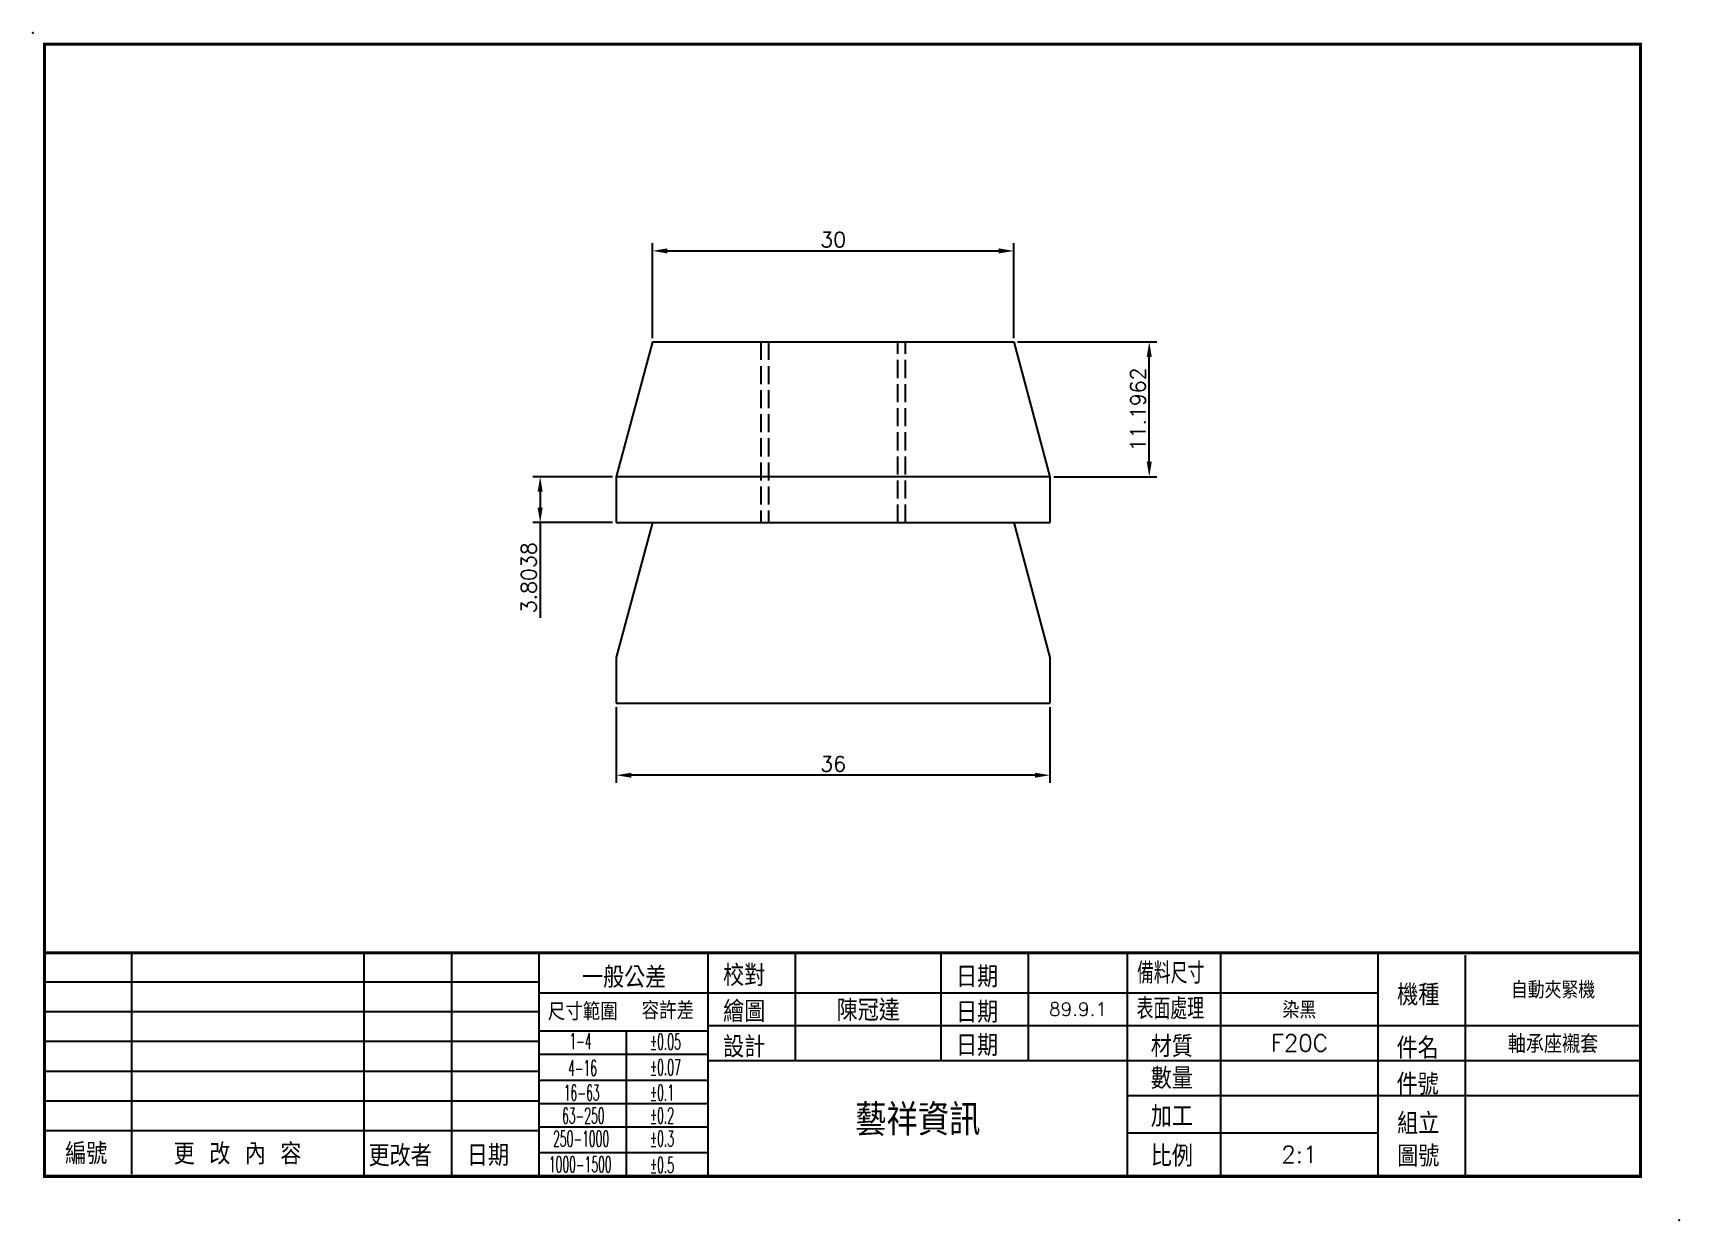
# Model space of a CAD drawing. Extents: x 779 to 916, y 1229 to 1327.
import ezdxf
from ezdxf.enums import TextEntityAlignment as Align

# ---------------------------------------------------------------- set-up
doc = ezdxf.new("R2010")
doc.units = 0
doc.header["$LTSCALE"] = 0.5
doc.header["$MEASUREMENT"] = 0
doc.linetypes.add('DASHED', pattern=[4, 3, -1])
doc.layers.get('0').update_dxf_attribs({"linetype": 'CONTINUOUS'})
doc.layers.get('DEFPOINTS').update_dxf_attribs({"linetype": 'CONTINUOUS'})
for name, color, linetype in [('BORDER', 7, 'CONTINUOUS'), ('DIM', 2, 'CONTINUOUS'), ('SHEET', 7, 'CONTINUOUS')]:
    doc.layers.add(name, color=color, linetype=linetype)
doc.styles.add('CHINA', font='romans.shx', dxfattribs={"bigfont": 'chineset.shx'})
doc.styles.add('ROMANS', font='romans', dxfattribs={"width": 0.5})
doc.styles.get("Standard").update_dxf_attribs({"font": 'txt.shx', "bigfont": 'chineset.shx'})
doc.dimstyles.get("Standard").update_dxf_attribs({"dimtxt": 0.18, "dimasz": 0.18, "dimexe": 0.18, "dimexo": 0.0625, "dimgap": 0.09, "dimtad": 0, "dimtih": 1, "dimtoh": 1, "dimdec": 4, "dimzin": 0, "dimtxsty": 'STANDARD', "dimcen": 0.09, "dimazin": 3, "dimtfac": 1, "dimtdec": 4, "dimtofl": 0, "dimtmove": 0, "dimatfit": 3, "dimtolj": 1, "dimtzin": 0})

# ---------------------------------------------------------------- blocks, each defined once
blk = doc.blocks.new('A4')
for p in [(-134.41, 77.3), (138.88, -119.82)]:
    blk.add_point(p)
at = {"layer": 'SHEET'}
for p, q in [((-117.99, -112.19), (-117.99, -75.44)), ((-79.39, -112.56), (-79.39, -75.44)), ((-64.88, -112.56), (-64.88, -75.44)), ((-50.37, -112.56), (-50.37, -75.44)), ((-22.32, -112.56), (-22.32, -75.44)), ((-7.82, -93.33), (-7.82, -75.44)), ((16.36, -93.33), (16.36, -75.44)), ((30.87, -93.33), (30.87, -75.44)), ((47.31, -112.56), (47.31, -75.44)), ((62.79, -112.56), (62.79, -75.44)), ((88.9, -112.56), (88.9, -75.44)), ((103.41, -112.56), (103.41, -75.81)), ((-132.5, -80.27), (-50.37, -80.27)), ((-50.37, -82.1), (88.9, -82.1)), ((-132.5, -85.2), (-50.37, -85.2)), ((-132.5, -90.14), (-50.37, -90.14)), ((-50.37, -88.39), (-22.32, -88.39)), ((-35.86, -112.56), (-35.86, -88.39)), ((-22.32, -87.52), (132.5, -87.52)), ((-50.37, -92.25), (-22.32, -92.25)), ((-132.5, -95.07), (-50.37, -95.07)), ((-22.32, -93.33), (132.5, -93.33)), ((-50.37, -96.61), (-22.32, -96.61)), ((-132.5, -100), (-50.37, -100)), ((-50.37, -100.48), (-22.32, -100.48)), ((47.31, -99.13), (132.5, -99.13)), ((-132.5, -104.93), (-50.37, -104.93)), ((-50.37, -104.34), (-22.32, -104.34)), ((47.31, -105.31), (88.9, -105.31)), ((-50.37, -108.59), (-22.32, -108.59))]:
    blk.add_line(p, q, dxfattribs=at)
at = {"layer": 'SHEET', "const_width": 0.5}
blk.add_lwpolyline([(-132.5, -112.56), (-132.5, 75.44), (132.5, 75.44), (132.5, -112.56)], close=True, dxfattribs=at)
blk.add_lwpolyline([(-132.5, -75.44), (132.5, -75.44)], dxfattribs=at)
at = {"layer": 'SHEET', "color": 2, "style": 'CHINA'}
blk.add_text('一般公差', height=3.5, dxfattribs=at).set_placement((-36.25, -79.33), align=Align.MIDDLE)
for s, height, p in [('校對', 3.5, (-19.82, -80.96)), ('日期', 3.5, (18.84, -81.18)), ('機種', 3.5, (92.08, -84.19)), ('尺寸範圍', 2.901, (-48.93, -86.66)), ('容許差', 2.901, (-33.34, -86.48)), ('繪圖', 3.5, (-19.82, -86.95)), ('日期', 3.5, (18.84, -87.06)), ('設計', 3.5, (-19.82, -92.82)), ('日期', 3.5, (18.84, -92.58)), ('材質', 3.5, (51.17, -92.74)), ('件名', 3.5, (91.98, -93.02)), ('數量', 3.5, (51.17, -98.05)), ('件號', 3.5, (91.98, -99.02)), ('加工', 3.5, (51.17, -104.35)), ('組立', 3.5, (92.08, -105.55)), ('編號', 3.5, (-129.06, -110.55)), ('更 改 內 容', 3.5, (-111.03, -110.59)), ('更改者', 3.5, (-78.7, -110.9)), ('日期', 3.5, (-62.36, -110.83)), ('比例', 3.5, (51.17, -110.93)), ('圖號', 3.5, (92.08, -110.97))]:
    blk.add_text(s, height=height, dxfattribs=at).set_placement(p)
at = {"layer": 'SHEET', "color": 2}
for s, height, style, width, p in [('備料尺寸', 3.5, 'CHINA', 0.8, (48.88, -80.56)), ('表面處理', 3.5, 'CHINA', 0.8, (48.82, -86.47)), ('1-4', 2.611, 'ROMANS', 0.5, (-45.35, -91.42)), ('%%p0.05', 2.611, 'ROMANS', 0.5, (-32, -91.52)), ('4-16', 2.611, 'ROMANS', 0.5, (-45.57, -95.88)), ('%%p0.07', 2.611, 'ROMANS', 0.5, (-32, -95.75)), ('16-63', 2.611, 'ROMANS', 0.5, (-46.27, -99.99)), ('%%p0.1', 2.611, 'ROMANS', 0.5, (-32, -99.98)), ('63-250', 2.611, 'ROMANS', 0.5, (-46.56, -103.81)), ('%%p0.2', 2.611, 'ROMANS', 0.5, (-32, -103.78)), ('250-1000', 2.611, 'ROMANS', 0.5, (-48.04, -107.62)), ('%%p0.3', 2.611, 'ROMANS', 0.5, (-32, -107.59)), ('1000-1500', 2.611, 'ROMANS', 0.5, (-48.75, -111.87)), ('%%p0.5', 2.611, 'ROMANS', 0.5, (-32, -111.98))]:
    blk.add_text(s, height=height, dxfattribs=dict(at, style=style, width=width)).set_placement(p)
blk = doc.blocks.new('A4TZT')
at = {"layer": 'DIM', "color": 2, "linetype": 'CONTINUOUS', "style": 'CHINA'}
for tag, height, p in [('ITEM', 2.8, (117.95, -81.48)), ('DRAWER', 3.5, (4.27, -84.81)), ('DATE1', 2.24, (39.09, -84.81)), ('SURFACE', 2.8, (75.84, -84.81)), ('DESIGNER', 3.5, (4.26, -90.48)), ('DATE2', 2.24, (39.09, -90.43)), ('MATERIAL', 2.8, (75.84, -90.43)), ('PARTNAME', 3, (117.95, -90.43)), ('QTY', 2.8, (75.84, -96.23)), ('PNUM', 2.8, (117.95, -96.23)), ('COMPANY', 5.2, (12.49, -102.95)), ('COMNO', 2.8, (117.95, -105.85)), ('SCALE', 2.8, (75.84, -108.94))]:
    blk.add_attdef(tag, text='', height=height, dxfattribs=at).set_placement(p, align=Align.MIDDLE)
blk = doc.blocks.new('*D3')
at = {"color": 0, "linetype": 'BYBLOCK'}
for p, q in [((830.51, 1301.92), (830.51, 1309.79)), ((831.76, 1309.16), (859.26, 1309.16)), ((860.51, 1301.92), (860.51, 1309.79))]:
    blk.add_line(p, q, dxfattribs=at)
for points in [[(831.76, 1309.37), (831.76, 1308.95), (830.51, 1309.16)], [(859.26, 1309.37), (859.26, 1308.95), (860.51, 1309.16)]]:
    blk.add_solid(points, dxfattribs=at)
at = {"layer": 'DEFPOINTS', "color": 0, "linetype": 'BYBLOCK'}
for p in [(860.51, 1309.16), (830.51, 1301.6), (860.51, 1301.6)]:
    blk.add_point(p, dxfattribs=at)
at = {"color": 0, "linetype": 'BYBLOCK', "insert": (845.51, 1310.1), "char_height": 1.25, "attachment_point": 5}
blk.add_mtext('\\A1;30', dxfattribs=at)
blk = doc.blocks.new('*D4')
at = {"color": 0, "linetype": 'BYBLOCK'}
for p, q in [((827.51, 1271.29), (827.51, 1265.01)), ((863.51, 1271.29), (863.51, 1265.01)), ((862.26, 1265.63), (828.76, 1265.63))]:
    blk.add_line(p, q, dxfattribs=at)
for points in [[(828.76, 1265.84), (828.76, 1265.42), (827.51, 1265.63)], [(862.26, 1265.84), (862.26, 1265.42), (863.51, 1265.63)]]:
    blk.add_solid(points, dxfattribs=at)
at = {"layer": 'DEFPOINTS', "color": 0, "linetype": 'BYBLOCK'}
for p in [(827.51, 1271.6), (863.51, 1271.6), (827.51, 1265.63)]:
    blk.add_point(p, dxfattribs=at)
at = {"color": 0, "linetype": 'BYBLOCK', "insert": (845.51, 1266.57), "char_height": 1.25, "attachment_point": 5}
blk.add_mtext('\\A1;36', dxfattribs=at)
blk = doc.blocks.new('*D5')
at = {"color": 0, "linetype": 'BYBLOCK'}
for p, q in [((827.2, 1290.41), (820.57, 1290.41)), ((821.19, 1289.16), (821.19, 1287.85)), ((827.2, 1286.6), (820.57, 1286.6)), ((821.19, 1286.6), (821.19, 1278.69))]:
    blk.add_line(p, q, dxfattribs=at)
for points in [[(820.98, 1289.16), (821.4, 1289.16), (821.19, 1290.41)], [(820.98, 1287.85), (821.4, 1287.85), (821.19, 1286.6)]]:
    blk.add_solid(points, dxfattribs=at)
at = {"layer": 'DEFPOINTS', "color": 0, "linetype": 'BYBLOCK'}
for p in [(827.51, 1290.41), (821.19, 1286.6), (827.51, 1286.6)]:
    blk.add_point(p, dxfattribs=at)
at = {"color": 0, "linetype": 'BYBLOCK', "insert": (820.25, 1282.02), "char_height": 1.25, "attachment_point": 5, "rotation": 90}
blk.add_mtext('\\A1;3.8038', dxfattribs=at)
blk = doc.blocks.new('*D6')
at = {"color": 0, "linetype": 'BYBLOCK'}
for p, q in [((860.82, 1301.6), (872.38, 1301.6)), ((871.75, 1291.66), (871.75, 1300.35)), ((863.82, 1290.41), (872.38, 1290.41))]:
    blk.add_line(p, q, dxfattribs=at)
for points in [[(871.54, 1300.35), (871.96, 1300.35), (871.75, 1301.6)], [(871.54, 1291.66), (871.96, 1291.66), (871.75, 1290.41)]]:
    blk.add_solid(points, dxfattribs=at)
at = {"layer": 'DEFPOINTS', "color": 0, "linetype": 'BYBLOCK'}
for p in [(860.51, 1301.6), (871.75, 1301.6), (863.51, 1290.41)]:
    blk.add_point(p, dxfattribs=at)
at = {"color": 0, "linetype": 'BYBLOCK', "insert": (870.81, 1296), "char_height": 1.25, "attachment_point": 5, "rotation": 90}
blk.add_mtext('\\A1;11.1962', dxfattribs=at)

msp = doc.modelspace()

# ---------------------------------------------------------------- linework, layer by layer
at = {"color": 7, "linetype": 'CONTINUOUS'}
for p, q in [((830.51051, 1301.60307), (827.51051, 1290.40692)), ((830.51051, 1301.60307), (860.51051, 1301.60307)), ((860.51051, 1301.60307), (863.51051, 1290.40692)), ((863.51051, 1290.40692), (827.51051, 1290.40692)), ((827.51051, 1290.40692), (827.51051, 1286.60307)), ((863.51051, 1290.40692), (863.51051, 1286.60307)), ((830.51051, 1286.60307), (827.51051, 1275.40692)), ((827.51051, 1286.60307), (863.51051, 1286.60307)), ((830.51051, 1286.60307), (860.51051, 1286.60307)), ((860.51051, 1286.60307), (863.51051, 1275.40692)), ((827.51054, 1275.40692), (827.51054, 1271.60307)), ((863.51051, 1275.40692), (863.51051, 1271.60307)), ((827.51051, 1271.60307), (863.51051, 1271.60307))]:
    msp.add_line(p, q, dxfattribs=at)
at = {"color": 3, "linetype": 'DASHED'}
for p, q in [((839.51055, 1301.60307), (839.51055, 1286.60307)), ((840.13555, 1301.60307), (840.13555, 1286.60307)), ((850.88555, 1286.60307), (850.88555, 1301.60307)), ((851.51055, 1286.60307), (851.51055, 1301.60307))]:
    msp.add_line(p, q, dxfattribs=at)

# ---------------------------------------------------------------- block references
at = {"layer": 'BORDER', "xscale": 0.5000000000000001, "yscale": 0.5000000000000001, "zscale": 0.5000000000000001}
msp.add_blockref('A4', (846.28917, 1288.60806), dxfattribs=at)
at = {"layer": 'BORDER'}
ref = msp.add_blockref('A4TZT', (846.28917, 1288.60806), dxfattribs=dict(at, xscale=0.5000000000000001, yscale=0.5000000000000001, zscale=0.5000000000000001))
ref.add_attrib('DRAWER', '陳冠達', dxfattribs={"layer": 'DIM', "color": 2, "linetype": 'CONTINUOUS', "height": 1.75, "style": 'CHINA'}).set_placement((848.42578, 1246.20203), align=Align.MIDDLE)
ref.add_attrib('COMPANY', '藝祥資訊', dxfattribs={"layer": 'DIM', "color": 2, "linetype": 'CONTINUOUS', "height": 2.6, "style": 'CHINA'}).set_placement((852.53618, 1237.13497), align=Align.MIDDLE)
ref.add_attrib('DATE1', '89.9.1', dxfattribs={"layer": 'DIM', "color": 2, "linetype": 'CONTINUOUS', "height": 1.12, "style": 'CHINA'}).set_placement((865.83454, 1246.20203), align=Align.MIDDLE)
ref.add_attrib('SURFACE', '染黑', dxfattribs={"layer": 'DIM', "color": 2, "linetype": 'CONTINUOUS', "height": 1.4, "style": 'CHINA'}).set_placement((884.21045, 1246.20203), align=Align.MIDDLE)
ref.add_attrib('MATERIAL', 'F20C', dxfattribs={"layer": 'DIM', "color": 2, "linetype": 'CONTINUOUS', "height": 1.4, "style": 'CHINA'}).set_placement((884.21045, 1243.39503), align=Align.MIDDLE)
ref.add_attrib('SCALE', '2:1', dxfattribs={"layer": 'DIM', "color": 2, "linetype": 'CONTINUOUS', "height": 1.4, "style": 'CHINA'}).set_placement((884.21045, 1234.13905), align=Align.MIDDLE)
ref.add_attrib('PARTNAME', '軸承座襯套', dxfattribs={"layer": 'DIM', "color": 2, "linetype": 'CONTINUOUS', "height": 1.5, "style": 'CHINA'}).set_placement((905.26578, 1243.39503), align=Align.MIDDLE)
ref.add_attrib('ITEM', '自動夾緊機', dxfattribs={"layer": 'DIM', "color": 2, "linetype": 'CONTINUOUS', "height": 1.4, "style": 'CHINA'}).set_placement((905.26578, 1247.86812), align=Align.MIDDLE)

# ---------------------------------------------------------------- dimensions: what is measured, and where the dimension line sits
at = {"layer": 'DIM'}
for base, p1, p2, picture, middle in [((860.51051, 1309.16294), (830.51051, 1301.60307), (860.51051, 1301.60307), '*D3', (845.51051, 1310.10044)), ((827.51051, 1265.63098), (863.51051, 1271.60307), (827.51051, 1271.60307), '*D4', (845.51051, 1266.56848))]:
    dim = msp.add_linear_dim(base=base, p1=p1, p2=p2, dimstyle='STANDARD', override={"dimscale": 0.5, "dimtxt": 2.5, "dimasz": 2.5, "dimexe": 1.25, "dimexo": 0.625, "dimgap": 0.625, "dimtad": 1, "dimtih": 0, "dimtoh": 0, "dimzin": 8, "dimcen": 2.5, "dimtdec": 8, "dimtofl": 1}, dxfattribs=at)
    dim.commit()
    dim.dimension.update_dxf_attribs({"geometry": picture, "text_midpoint": middle})
for base, p1, p2, picture, middle in [((871.750828, 1301.603071), (863.510514, 1290.406919), (860.510514, 1301.603071), '*D6', (870.813328, 1296.004995)), ((821.191525, 1286.603071), (827.510514, 1290.406919), (827.510514, 1286.603071), '*D5', (820.254025, 1282.019738))]:
    dim = msp.add_linear_dim(base=base, p1=p1, p2=p2, angle=90, dimstyle='STANDARD', override={"dimscale": 0.5, "dimtxt": 2.5, "dimasz": 2.5, "dimexe": 1.25, "dimexo": 0.625, "dimgap": 0.625, "dimtad": 1, "dimtih": 0, "dimtoh": 0, "dimzin": 8, "dimcen": 2.5, "dimtdec": 8, "dimtofl": 1}, dxfattribs=at)
    dim.commit()
    dim.dimension.update_dxf_attribs({"geometry": picture, "text_midpoint": middle})

doc.saveas('drawing.dxf')
